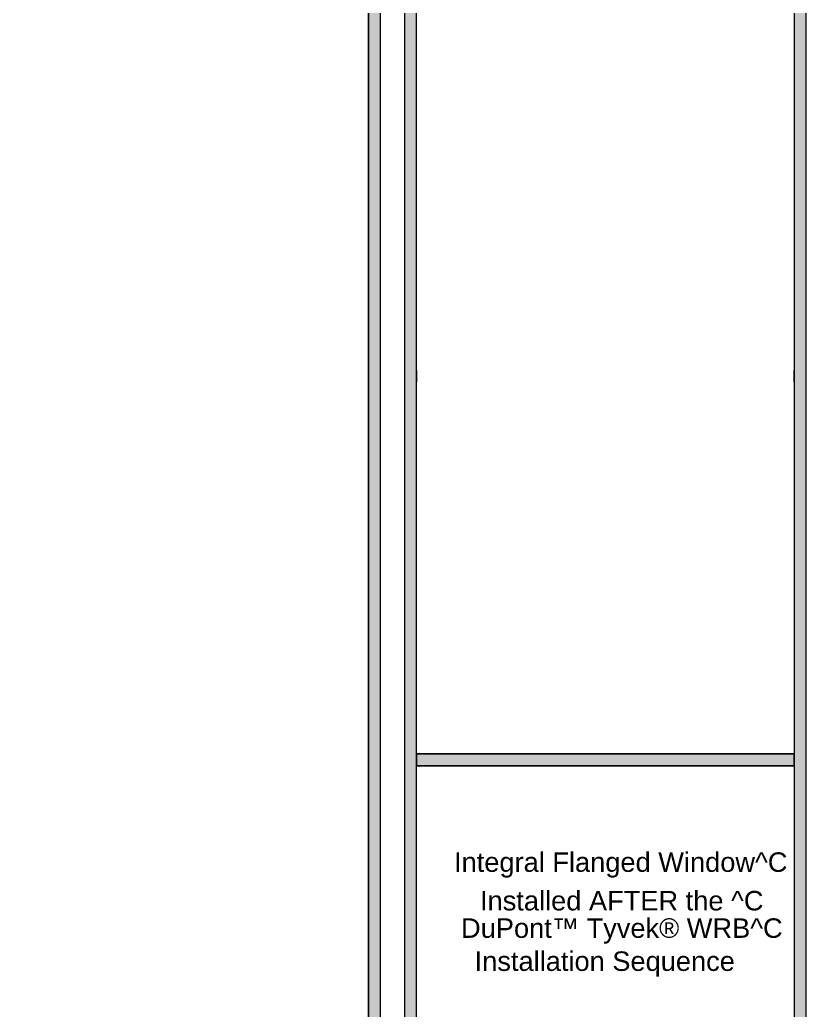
# Model space of a CAD drawing. Header units: inches. Extents: x -26 to 76, y -16 to 22.
# Drawn here: x 67.46 to 75.67, y -8.33 to 2 of the extents above; entities that cross this region are included whole.
import ezdxf

# ---------------------------------------------------------------- set-up
doc = ezdxf.new("R2010")
doc.units = ezdxf.units.IN
doc.header["$MEASUREMENT"] = 0
doc.layers.get('0').update_dxf_attribs({"lineweight": 0})
doc.layers.add('G-ANNO-TTLB', color=7, linetype='Continuous', lineweight=0)

msp = doc.modelspace()

# ---------------------------------------------------------------- hatches: boundary and pattern name
at = {"layer": 'G-ANNO-TTLB', "true_color": 0xff00ff, "transparency": 33554687}
h = msp.add_hatch(color=6, dxfattribs=at)
edge = h.paths.add_edge_path()
edge.add_spline(control_points=[(71.227, -15.135), (71.227, -15.135), (30.527, -15.135), (30.527, -15.135), (30.527, -15.135), (30.527, 19.001), (30.527, 19.001), (30.527, 19.001), (71.227, 19.001), (71.227, 19.001), (71.227, 19.001), (71.227, -15.135), (71.227, -15.135)], knot_values=[0, 0, 0, 0, 1, 1, 1, 2, 2, 2, 3, 3, 3, 4, 4, 4, 4], degree=3, periodic=0)
edge = h.paths.add_edge_path()
edge.add_spline(control_points=[(30.652, 18.876), (30.652, 18.876), (30.652, -15.01), (30.652, -15.01), (30.652, -15.01), (71.102, -15.01), (71.102, -15.01), (71.102, -15.01), (71.102, 18.876), (71.102, 18.876), (71.102, 18.876), (30.652, 18.876), (30.652, 18.876)], knot_values=[0, 0, 0, 0, 1, 1, 1, 2, 2, 2, 3, 3, 3, 4, 4, 4, 4], degree=3, periodic=0)
edge.add_line((30.652, 18.876), (30.652, 18.876))
h = msp.add_hatch(color=6, dxfattribs=at)
edge = h.paths.add_edge_path()
edge.add_spline(control_points=[(75.666, 19.001), (75.666, 19.001), (75.666, -15.135), (75.666, -15.135), (75.666, -15.135), (71.478, -15.135), (71.478, -15.135), (71.478, -15.135), (71.478, 19.001), (71.478, 19.001), (71.478, 19.001), (75.666, 19.001), (75.666, 19.001)], knot_values=[0, 0, 0, 0, 1, 1, 1, 2, 2, 2, 3, 3, 3, 4, 4, 4, 4], degree=3, periodic=0)
edge = h.paths.add_edge_path()
edge.add_spline(control_points=[(75.541, 18.876), (75.541, 18.876), (71.603, 18.876), (71.603, 18.876), (71.603, 18.876), (71.603, -15.01), (71.603, -15.01), (71.603, -15.01), (75.541, -15.01), (75.541, -15.01), (75.541, -15.01), (75.541, 18.876), (75.541, 18.876)], knot_values=[0, 0, 0, 0, 1, 1, 1, 2, 2, 2, 3, 3, 3, 4, 4, 4, 4], degree=3, periodic=0)
edge.add_line((75.541, 18.876), (75.541, 18.876))
msp.add_hatch(color=6, dxfattribs=at).paths.add_polyline_path([(75.541, -5.782), (71.603, -5.782), (71.603, -5.657), (75.541, -5.657)])

# ---------------------------------------------------------------- linework, layer by layer
at = {"layer": 'G-ANNO-TTLB', "color": 6, "lineweight": 9, "true_color": 0xff00ff}
for p, q in [((71.227, -15.135), (71.227, 19.001)), ((71.478, 19.001), (71.478, -15.135)), ((75.666, -15.135), (75.666, 19.001)), ((71.102, -15.01), (71.102, 18.876)), ((71.102, 18.876), (71.102, -15.01)), ((71.603, -15.01), (71.603, 18.876)), ((75.541, 18.876), (75.541, -15.01)), ((71.603, -1.656), (71.603, -1.781)), ((75.541, -1.781), (75.541, -1.656)), ((75.541, -5.657), (71.603, -5.657)), ((71.603, -5.657), (71.603, -5.782)), ((75.541, -5.782), (75.541, -5.657)), ((71.603, -5.782), (75.541, -5.782))]:
    msp.add_line(p, q, dxfattribs=at)
at = {"layer": 'G-ANNO-TTLB'}
msp.add_lwpolyline([(75.541, -5.782), (71.603, -5.782), (71.603, -5.657), (75.541, -5.657)], close=True, dxfattribs=at)
for points in [[(71.227, -15.135), (71.227, -15.135), (30.527, -15.135), (30.527, -15.135), (30.527, -15.135), (30.527, 19.001), (30.527, 19.001), (30.527, 19.001), (71.227, 19.001), (71.227, 19.001), (71.227, 19.001), (71.227, -15.135), (71.227, -15.135)], [(75.666, 19.001), (75.666, 19.001), (75.666, -15.135), (75.666, -15.135), (75.666, -15.135), (71.478, -15.135), (71.478, -15.135), (71.478, -15.135), (71.478, 19.001), (71.478, 19.001), (71.478, 19.001), (75.666, 19.001), (75.666, 19.001)], [(30.652, 18.876), (30.652, 18.876), (30.652, -15.01), (30.652, -15.01), (30.652, -15.01), (71.102, -15.01), (71.102, -15.01), (71.102, -15.01), (71.102, 18.876), (71.102, 18.876), (71.102, 18.876), (30.652, 18.876), (30.652, 18.876)], [(75.541, 18.876), (75.541, 18.876), (71.603, 18.876), (71.603, 18.876), (71.603, 18.876), (71.603, -15.01), (71.603, -15.01), (71.603, -15.01), (75.541, -15.01), (75.541, -15.01), (75.541, -15.01), (75.541, 18.876), (75.541, 18.876)]]:
    msp.add_open_spline(points, degree=3, knots=[0, 0, 0, 0, 1, 1, 1, 2, 2, 2, 3, 3, 3, 4, 4, 4, 4], dxfattribs=at)

# ---------------------------------------------------------------- texts
at = {"char_height": 0.2, "attachment_point": 7}
for s, insert in [('\\C18;\\c0;\\FArial|b0|i0|c1;\\H0.203186;\\W1.000000;Integral Flanged Window^C', (71.993, -6.95)), ('\\C18;\\c0;\\FArial|b0|i0|c1;\\H0.203186;\\W1.000000;Installed AFTER the ^C', (72.264, -7.294)), ('\\C18;\\c0;\\FArial|b0|i0|c1;\\H0.203186;\\W1.000000;DuPont™ Tyvek® WRB^C', (72.066, -7.638)), ('\\C18;\\c0;\\FArial|b0|i0|c1;\\H0.203186;\\W1.000000;Installation Sequence', (72.208, -7.983))]:
    msp.add_mtext(s, dxfattribs=dict(at, insert=insert))

doc.saveas('drawing.dxf')
